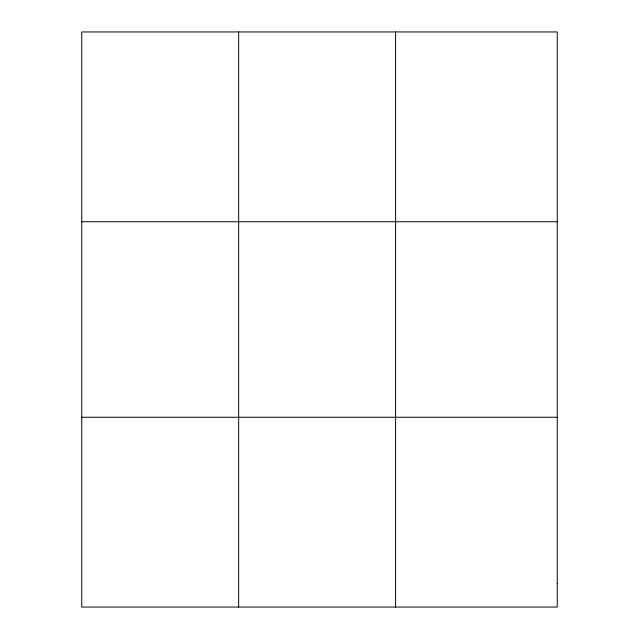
<?xml version="1.0" encoding="UTF-8"?>
<svg xmlns="http://www.w3.org/2000/svg" width="639" height="639" viewBox="0 0 639 639"><rect width="100%" height="100%" fill="white"/><g stroke="black" fill="none" stroke-linecap="round" stroke-linejoin="round"><path stroke-width="0.96" d="M238.666 31.95L238.666 607.05M395.581 31.95L395.581 607.05M81.752 221.733L557.248 221.733M81.752 417.267L557.248 417.267M557.248 583.327L557.248 607.05L81.752 607.05L81.752 31.95L557.248 31.95L557.248 583.327"/></g></svg>
